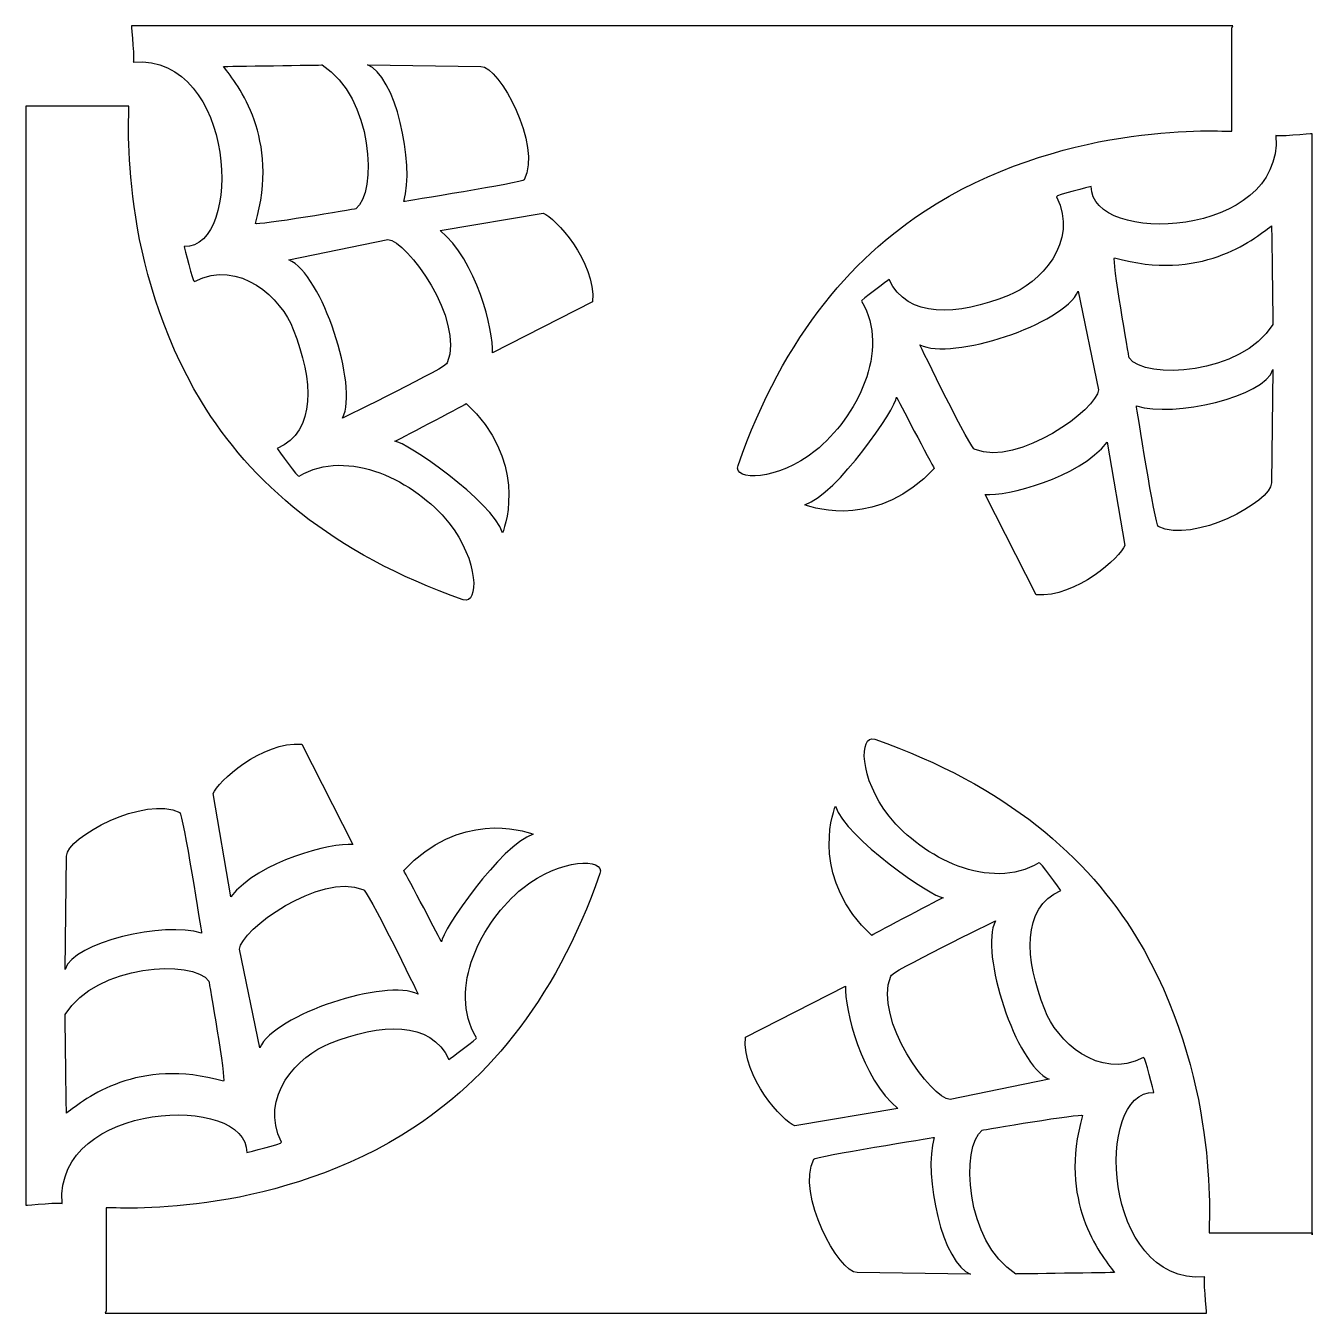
# Model space of a CAD drawing. Header units: centimetres. Extents: x -10.2 to 10.2, y -10.2 to 10.2.
import ezdxf

# ---------------------------------------------------------------- set-up
doc = ezdxf.new("R2010")
doc.units = ezdxf.units.CM
doc.header["$MEASUREMENT"] = 0
doc.layers.add('Camada 1', color=7, linetype='Continuous')

msp = doc.modelspace()

# ---------------------------------------------------------------- linework, layer by layer
at = {"layer": 'Camada 1'}
for points, knots in [([(-10.18852, -8.48791), (-10.18852, -8.48791), (-10.18852, 8.92821), (-10.18852, 8.92821), (-10.18852, 8.92821), (-10.18852, 8.92821), (-8.55387, 8.92821), (-8.55387, 8.92821), (-8.55387, 8.92821), (-8.55387, 8.75734), (-8.719, 6.41022), (-7.40481, 4.24485), (-7.40481, 4.24485), (-6.63696, 2.97969), (-5.34577, 1.83185), (-3.2585, 1.10578), (-3.2585, 1.10578), (-3.00789, 1.01865), (-3.01093, 1.73133), (-3.48871, 2.32601), (-3.48871, 2.32601), (-4.0205, 2.98794), (-5.08396, 3.52362), (-5.86014, 3.06274), (-5.86014, 3.06274), (-5.86014, 3.0167), (-6.20547, 3.5002), (-6.20547, 3.5002), (-6.20547, 3.5002), (-5.58383, 3.77648), (-5.62987, 4.58229), (-5.95224, 5.38813), (-5.95224, 5.38813), (-6.13374, 5.87578), (-6.80409, 6.51626), (-7.51781, 6.14791), (-7.51781, 6.14791), (-7.54086, 6.12486), (-7.67899, 6.70047), (-7.67899, 6.70047), (-7.67899, 6.70047), (-6.73501, 6.67742), (-6.85016, 9.73953), (-8.48481, 9.62443), (-8.48481, 9.62443), (-8.46177, 9.57839), (-8.51546, 10.20003), (-8.51546, 10.20003), (-8.51546, 10.20003), (-8.51546, 10.20003), (8.93056, 10.20003), (8.93056, 10.20003), (8.93056, 10.20003), (8.93056, 10.20003), (8.91675, 10.16235), (8.91675, 10.16235), (8.91675, 10.16235), (8.91675, 10.16235), (8.91675, 8.5277), (8.91675, 8.5277), (8.91675, 8.5277), (8.74583, 8.5277), (6.39871, 8.69283), (4.23331, 7.37864), (4.23331, 7.37864), (2.9682, 6.61079), (1.82039, 5.31963), (1.09424, 3.23233), (1.09424, 3.23233), (1.00709, 2.98172), (1.71979, 2.98476), (2.3145, 3.46254), (2.3145, 3.46254), (2.97643, 3.99433), (3.51211, 5.05779), (3.05129, 5.83397), (3.05129, 5.83397), (3.00523, 5.83397), (3.4887, 6.1793), (3.4887, 6.1793), (3.4887, 6.1793), (3.76498, 5.55766), (4.57082, 5.60373), (5.37661, 5.92607), (5.37661, 5.92607), (5.86429, 6.10757), (6.50479, 6.77792), (6.13639, 7.49166), (6.13639, 7.49166), (6.1134, 7.51468), (6.68895, 7.65282), (6.68895, 7.65282), (6.68895, 7.65282), (6.66596, 6.70884), (9.72803, 6.82399), (9.61299, 8.45863), (9.61299, 8.45863), (9.56693, 8.43558), (10.18854, 8.4893), (10.18854, 8.4893), (10.18854, 8.4893), (10.18854, 8.4893), (10.18854, -8.95677), (10.18854, -8.95677), (10.18854, -8.95677), (10.18854, -8.95677), (10.18854, -8.92822), (10.18854, -8.92822), (10.18854, -8.92822), (10.18854, -8.92822), (8.55393, -8.92821), (8.55393, -8.92821), (8.55393, -8.92821), (8.55393, -8.75729), (8.71903, -6.4102), (7.40482, -4.24485), (7.40482, -4.24485), (6.637, -2.97969), (5.34581, -1.83185), (3.25851, -1.10581), (3.25851, -1.10581), (3.00784, -1.01866), (3.01097, -1.73129), (3.4887, -2.32599), (3.4887, -2.32599), (4.02051, -2.98798), (5.08401, -3.5236), (5.86011, -3.06278), (5.86011, -3.06278), (5.86011, -3.01672), (6.20547, -3.50019), (6.20547, -3.50019), (6.20547, -3.50019), (5.58383, -3.77647), (5.6299, -4.58231), (5.95226, -5.38815), (5.95226, -5.38815), (6.13376, -5.87575), (6.80409, -6.51628), (7.51788, -6.14793), (7.51788, -6.14793), (7.54087, -6.12486), (7.67904, -6.70049), (7.67904, -6.70049), (7.67904, -6.70049), (6.73503, -6.67744), (6.85018, -9.73952), (8.48488, -9.62445), (8.48488, -9.62445), (8.46181, -9.57839), (8.51549, -10.20002), (8.51549, -10.20002), (8.51549, -10.20002), (8.51549, -10.20002), (-8.93056, -10.2), (-8.93056, -10.2), (-8.93056, -10.2), (-8.93056, -10.2), (-8.91675, -10.16235), (-8.91675, -10.16235), (-8.91675, -10.16235), (-8.91675, -10.16235), (-8.91675, -8.52771), (-8.91675, -8.52771), (-8.91675, -8.52771), (-8.74583, -8.52771), (-6.39871, -8.69284), (-4.23331, -7.37868), (-4.23331, -7.37868), (-2.9682, -6.61081), (-1.82036, -5.31967), (-1.09427, -3.23237), (-1.09427, -3.23237), (-1.00712, -2.9817), (-1.71982, -2.98475), (-2.31453, -3.46256), (-2.31453, -3.46256), (-2.97644, -3.99437), (-3.51214, -5.05781), (-3.05129, -5.83397), (-3.05129, -5.83397), (-3.00523, -5.83397), (-3.48873, -6.17933), (-3.48873, -6.17933), (-3.48873, -6.17933), (-3.76501, -5.55769), (-4.57085, -5.60376), (-5.37664, -5.92612), (-5.37664, -5.92612), (-5.86432, -6.10762), (-6.50485, -6.77795), (-6.13642, -7.49166), (-6.13642, -7.49166), (-6.11343, -7.51473), (-6.68898, -7.6529), (-6.68898, -7.6529), (-6.68898, -7.6529), (-6.66599, -6.70889), (-9.72809, -6.82404), (-9.613, -8.45866), (-9.613, -8.45866), (-9.56688, -8.43563), (-10.18852, -8.48934), (-10.18852, -8.48934), (-10.18852, -8.48934), (-10.18852, -8.48934), (-10.18852, -8.48791), (-10.18852, -8.48791)], [0, 0, 0, 0, 0.01886792, 0.01886792, 0.01886792, 0.01886792, 0.03773585, 0.03773585, 0.03773585, 0.03773585, 0.05660377, 0.05660377, 0.05660377, 0.05660377, 0.0754717, 0.0754717, 0.0754717, 0.0754717, 0.09433962, 0.09433962, 0.09433962, 0.09433962, 0.11320755, 0.11320755, 0.11320755, 0.11320755, 0.13207547, 0.13207547, 0.13207547, 0.13207547, 0.1509434, 0.1509434, 0.1509434, 0.1509434, 0.16981132, 0.16981132, 0.16981132, 0.16981132, 0.18867925, 0.18867925, 0.18867925, 0.18867925, 0.20754717, 0.20754717, 0.20754717, 0.20754717, 0.22641509, 0.22641509, 0.22641509, 0.22641509, 0.24528302, 0.24528302, 0.24528302, 0.24528302, 0.26415094, 0.26415094, 0.26415094, 0.26415094, 0.28301887, 0.28301887, 0.28301887, 0.28301887, 0.30188679, 0.30188679, 0.30188679, 0.30188679, 0.32075472, 0.32075472, 0.32075472, 0.32075472, 0.33962264, 0.33962264, 0.33962264, 0.33962264, 0.35849057, 0.35849057, 0.35849057, 0.35849057, 0.37735849, 0.37735849, 0.37735849, 0.37735849, 0.39622642, 0.39622642, 0.39622642, 0.39622642, 0.41509434, 0.41509434, 0.41509434, 0.41509434, 0.43396226, 0.43396226, 0.43396226, 0.43396226, 0.45283019, 0.45283019, 0.45283019, 0.45283019, 0.47169811, 0.47169811, 0.47169811, 0.47169811, 0.49056604, 0.49056604, 0.49056604, 0.49056604, 0.50943396, 0.50943396, 0.50943396, 0.50943396, 0.52830189, 0.52830189, 0.52830189, 0.52830189, 0.54716981, 0.54716981, 0.54716981, 0.54716981, 0.56603774, 0.56603774, 0.56603774, 0.56603774, 0.58490566, 0.58490566, 0.58490566, 0.58490566, 0.60377358, 0.60377358, 0.60377358, 0.60377358, 0.62264151, 0.62264151, 0.62264151, 0.62264151, 0.64150943, 0.64150943, 0.64150943, 0.64150943, 0.66037736, 0.66037736, 0.66037736, 0.66037736, 0.67924528, 0.67924528, 0.67924528, 0.67924528, 0.69811321, 0.69811321, 0.69811321, 0.69811321, 0.71698113, 0.71698113, 0.71698113, 0.71698113, 0.73584906, 0.73584906, 0.73584906, 0.73584906, 0.75471698, 0.75471698, 0.75471698, 0.75471698, 0.77358491, 0.77358491, 0.77358491, 0.77358491, 0.79245283, 0.79245283, 0.79245283, 0.79245283, 0.81132075, 0.81132075, 0.81132075, 0.81132075, 0.83018868, 0.83018868, 0.83018868, 0.83018868, 0.8490566, 0.8490566, 0.8490566, 0.8490566, 0.86792453, 0.86792453, 0.86792453, 0.86792453, 0.88679245, 0.88679245, 0.88679245, 0.88679245, 0.90566038, 0.90566038, 0.90566038, 0.90566038, 0.9245283, 0.9245283, 0.9245283, 0.9245283, 0.94339623, 0.94339623, 0.94339623, 0.94339623, 0.96226415, 0.96226415, 0.96226415, 0.96226415, 1, 1, 1, 1]), ([(-7.05736, 9.55537), (-6.82712, 9.25607), (-6.15944, 8.42721), (-6.55082, 7.06884), (-6.55082, 7.06884), (-6.55082, 7.0228), (-4.96221, 7.29908), (-4.96221, 7.29908), (-4.96221, 7.29908), (-4.61685, 7.55234), (-4.68591, 9.07187), (-5.49175, 9.57841), (-5.49175, 9.57841), (-5.46873, 9.57839), (-7.05736, 9.55537), (-7.05736, 9.55537)], [0, 0, 0, 0, 0.2, 0.2, 0.2, 0.2, 0.4, 0.4, 0.4, 0.4, 0.6, 0.6, 0.6, 0.6, 1, 1, 1, 1]), ([(-4.20243, 7.41418), (-4.20243, 7.41418), (-2.3145, 7.7135), (-2.29148, 7.75954), (-2.29148, 7.75954), (-2.0152, 8.3121), (-2.68288, 9.55537), (-2.98217, 9.55537), (-2.98217, 9.55537), (-2.98217, 9.55537), (-4.778, 9.57842), (-4.778, 9.57842), (-4.778, 9.57842), (-4.34062, 9.44025), (-4.01825, 8.0128), (-4.20243, 7.41418)], [0, 0, 0, 0, 0.2, 0.2, 0.2, 0.2, 0.4, 0.4, 0.4, 0.4, 0.6, 0.6, 0.6, 0.6, 1, 1, 1, 1]), ([(-2.798, 5.01975), (-2.798, 5.01975), (-1.20939, 5.82556), (-1.20939, 5.82556), (-1.20939, 5.82556), (-1.16333, 6.47019), (-1.80801, 7.16094), (-1.99219, 7.22999), (-1.99219, 7.22999), (-1.99219, 7.22999), (-3.62686, 6.95373), (-3.62686, 6.95373), (-3.62686, 6.95373), (-3.05125, 6.49327), (-2.775, 5.36512), (-2.798, 5.01975)], [0, 0, 0, 0, 0.2, 0.2, 0.2, 0.2, 0.4, 0.4, 0.4, 0.4, 0.6, 0.6, 0.6, 0.6, 1, 1, 1, 1]), ([(9.54389, 7.0312), (9.24457, 6.80096), (8.41571, 6.13328), (7.05736, 6.52466), (7.05736, 6.52466), (7.0113, 6.52466), (7.28757, 4.93605), (7.28757, 4.93605), (7.28757, 4.93605), (7.54083, 4.59069), (9.06038, 4.65975), (9.56688, 5.46559), (9.56688, 5.46559), (9.56691, 5.44259), (9.54389, 7.0312), (9.54389, 7.0312)], [0, 0, 0, 0, 0.2, 0.2, 0.2, 0.2, 0.4, 0.4, 0.4, 0.4, 0.6, 0.6, 0.6, 0.6, 1, 1, 1, 1]), ([(-5.16943, 3.9837), (-5.16943, 3.9837), (-3.4657, 4.81253), (-3.51174, 4.85857), (-3.51174, 4.85857), (-3.23546, 5.54926), (-4.1564, 6.79254), (-4.45569, 6.81556), (-4.45569, 6.81556), (-4.45569, 6.81556), (-6.02131, 6.49324), (-6.02131, 6.49324), (-6.02131, 6.49324), (-5.49177, 6.26306), (-4.91617, 4.49022), (-5.16943, 3.9837)], [0, 0, 0, 0, 0.2, 0.2, 0.2, 0.2, 0.4, 0.4, 0.4, 0.4, 0.6, 0.6, 0.6, 0.6, 1, 1, 1, 1]), ([(3.97222, 5.14326), (3.97222, 5.14326), (4.80105, 3.43953), (4.84712, 3.48557), (4.84712, 3.48557), (5.53781, 3.20929), (6.78109, 4.13023), (6.80408, 4.42952), (6.80408, 4.42952), (6.80408, 4.42952), (6.48174, 5.99514), (6.48174, 5.99514), (6.48174, 5.99514), (6.25157, 5.4656), (4.47871, 4.89), (3.97222, 5.14326)], [0, 0, 0, 0, 0.2, 0.2, 0.2, 0.2, 0.4, 0.4, 0.4, 0.4, 0.6, 0.6, 0.6, 0.6, 1, 1, 1, 1]), ([(7.40272, 4.17629), (7.40272, 4.17629), (7.70202, 2.28836), (7.74808, 2.26536), (7.74808, 2.26536), (8.30064, 1.98908), (9.54389, 2.65673), (9.54389, 2.95605), (9.54389, 2.95605), (9.54389, 2.95605), (9.56691, 4.75188), (9.56691, 4.75188), (9.56691, 4.75188), (9.42874, 4.31445), (8.00129, 3.99211), (7.40272, 4.17629)], [0, 0, 0, 0, 0.2, 0.2, 0.2, 0.2, 0.4, 0.4, 0.4, 0.4, 0.6, 0.6, 0.6, 0.6, 1, 1, 1, 1]), ([(2.15339, 2.6107), (2.31447, 2.54164), (3.32758, 2.24232), (4.20243, 3.18627), (4.20243, 3.18627), (4.15642, 3.25533), (3.60386, 4.31443), (3.60386, 4.31443), (3.60386, 4.31443), (3.60386, 4.15324), (2.65986, 2.77185), (2.15339, 2.6107)], [0, 0, 0, 0, 0.25, 0.25, 0.25, 0.25, 0.5, 0.5, 0.5, 0.5, 1, 1, 1, 1]), ([(-2.63686, 2.16485), (-2.5678, 2.32598), (-2.26848, 3.33904), (-3.21243, 4.21397), (-3.21243, 4.21397), (-3.28149, 4.16793), (-4.34059, 3.61535), (-4.34059, 3.61535), (-4.34059, 3.61535), (-4.17941, 3.61532), (-2.798, 2.67137), (-2.63686, 2.16485)], [0, 0, 0, 0, 0.25, 0.25, 0.25, 0.25, 0.5, 0.5, 0.5, 0.5, 1, 1, 1, 1]), ([(5.00827, 2.77185), (5.00827, 2.77185), (5.81411, 1.18324), (5.81411, 1.18324), (5.81411, 1.18324), (6.45866, 1.13718), (7.14944, 1.78186), (7.21849, 1.96609), (7.21849, 1.96609), (7.21849, 1.96609), (6.94224, 3.60071), (6.94224, 3.60071), (6.94224, 3.60071), (6.48176, 3.02509), (5.35361, 2.74884), (5.00827, 2.77185)], [0, 0, 0, 0, 0.2, 0.2, 0.2, 0.2, 0.4, 0.4, 0.4, 0.4, 0.6, 0.6, 0.6, 0.6, 1, 1, 1, 1]), ([(-5.00825, -2.77188), (-5.00825, -2.77188), (-5.81409, -1.18324), (-5.81409, -1.18324), (-5.81409, -1.18324), (-6.45867, -1.13718), (-7.14944, -1.78189), (-7.2185, -1.96604), (-7.2185, -1.96604), (-7.2185, -1.96604), (-6.94222, -3.60072), (-6.94222, -3.60072), (-6.94222, -3.60072), (-6.48171, -3.02509), (-5.35361, -2.74886), (-5.00825, -2.77188)], [0, 0, 0, 0, 0.2, 0.2, 0.2, 0.2, 0.4, 0.4, 0.4, 0.4, 0.6, 0.6, 0.6, 0.6, 1, 1, 1, 1]), ([(-7.4027, -4.17629), (-7.4027, -4.17629), (-7.702, -2.28838), (-7.74806, -2.26536), (-7.74806, -2.26536), (-8.30062, -1.98908), (-9.54389, -2.65671), (-9.54389, -2.95605), (-9.54389, -2.95605), (-9.54389, -2.95605), (-9.56688, -4.75188), (-9.56688, -4.75188), (-9.56688, -4.75188), (-9.42874, -4.31448), (-8.00126, -3.99214), (-7.4027, -4.17629)], [0, 0, 0, 0, 0.2, 0.2, 0.2, 0.2, 0.4, 0.4, 0.4, 0.4, 0.6, 0.6, 0.6, 0.6, 1, 1, 1, 1]), ([(-2.15336, -2.61072), (-2.31444, -2.54166), (-3.32755, -2.24229), (-4.2024, -3.18629), (-4.2024, -3.18629), (-4.15639, -3.25535), (-3.60383, -4.31442), (-3.60383, -4.31442), (-3.60383, -4.31442), (-3.60384, -4.15327), (-2.65986, -2.77188), (-2.15336, -2.61072)], [0, 0, 0, 0, 0.25, 0.25, 0.25, 0.25, 0.5, 0.5, 0.5, 0.5, 1, 1, 1, 1]), ([(2.63686, -2.16485), (2.5678, -2.32601), (2.26843, -3.33907), (3.21243, -4.21397), (3.21243, -4.21397), (3.28149, -4.16791), (4.34056, -3.61532), (4.34056, -3.61532), (4.34056, -3.61532), (4.17941, -3.61535), (2.79802, -2.67137), (2.63686, -2.16485)], [0, 0, 0, 0, 0.25, 0.25, 0.25, 0.25, 0.5, 0.5, 0.5, 0.5, 1, 1, 1, 1]), ([(-3.97219, -5.14326), (-3.97219, -5.14326), (-4.80102, -3.43956), (-4.84709, -3.48559), (-4.84709, -3.48559), (-5.53778, -3.20931), (-6.78106, -4.13027), (-6.80405, -4.42957), (-6.80405, -4.42957), (-6.80405, -4.42957), (-6.48168, -5.99519), (-6.48168, -5.99519), (-6.48168, -5.99519), (-6.25158, -5.4656), (-4.47868, -4.89003), (-3.97219, -5.14326)], [0, 0, 0, 0, 0.2, 0.2, 0.2, 0.2, 0.4, 0.4, 0.4, 0.4, 0.6, 0.6, 0.6, 0.6, 1, 1, 1, 1]), ([(5.1694, -3.9837), (5.1694, -3.9837), (3.46569, -4.81256), (3.51173, -4.85862), (3.51173, -4.85862), (3.23545, -5.54929), (4.15641, -6.79259), (4.45571, -6.81558), (4.45571, -6.81558), (4.45571, -6.81558), (6.02133, -6.49329), (6.02133, -6.49329), (6.02133, -6.49329), (5.49182, -6.26308), (4.9162, -4.49027), (5.1694, -3.9837)], [0, 0, 0, 0, 0.2, 0.2, 0.2, 0.2, 0.4, 0.4, 0.4, 0.4, 0.6, 0.6, 0.6, 0.6, 1, 1, 1, 1]), ([(-9.54389, -7.03122), (-9.24454, -6.80093), (-8.41571, -6.13328), (-7.05736, -6.52465), (-7.05736, -6.52465), (-7.0113, -6.52465), (-7.28757, -4.93604), (-7.28757, -4.93604), (-7.28757, -4.93604), (-7.54086, -4.59068), (-9.06041, -4.65976), (-9.56688, -5.4656), (-9.56688, -5.4656), (-9.56688, -5.44261), (-9.54389, -7.03122), (-9.54389, -7.03122)], [0, 0, 0, 0, 0.2, 0.2, 0.2, 0.2, 0.4, 0.4, 0.4, 0.4, 0.6, 0.6, 0.6, 0.6, 1, 1, 1, 1]), ([(2.79802, -5.01975), (2.79802, -5.01975), (1.20938, -5.82559), (1.20938, -5.82559), (1.20938, -5.82559), (1.16332, -6.47022), (1.80803, -7.16094), (1.99218, -7.23), (1.99218, -7.23), (1.99218, -7.23), (3.62686, -6.95372), (3.62686, -6.95372), (3.62686, -6.95372), (3.05128, -6.4933), (2.775, -5.36511), (2.79802, -5.01975)], [0, 0, 0, 0, 0.2, 0.2, 0.2, 0.2, 0.4, 0.4, 0.4, 0.4, 0.6, 0.6, 0.6, 0.6, 1, 1, 1, 1]), ([(7.05736, -9.5554), (6.82715, -9.2561), (6.15942, -8.42719), (6.55084, -7.06887), (6.55084, -7.06887), (6.55084, -7.02281), (4.96218, -7.29906), (4.96218, -7.29906), (4.96218, -7.29906), (4.61682, -7.55235), (4.6859, -9.0719), (5.49174, -9.57837), (5.49174, -9.57837), (5.46875, -9.57839), (7.05736, -9.5554), (7.05736, -9.5554)], [0, 0, 0, 0, 0.2, 0.2, 0.2, 0.2, 0.4, 0.4, 0.4, 0.4, 0.6, 0.6, 0.6, 0.6, 1, 1, 1, 1]), ([(4.20243, -7.41421), (4.20243, -7.41421), (2.31452, -7.71351), (2.2915, -7.75957), (2.2915, -7.75957), (2.01522, -8.31215), (2.68285, -9.5554), (2.98219, -9.5554), (2.98219, -9.5554), (2.98219, -9.5554), (4.77802, -9.57839), (4.77802, -9.57839), (4.77802, -9.57839), (4.34065, -9.44025), (4.01828, -8.01285), (4.20243, -7.41421)], [0, 0, 0, 0, 0.2, 0.2, 0.2, 0.2, 0.4, 0.4, 0.4, 0.4, 0.6, 0.6, 0.6, 0.6, 1, 1, 1, 1])]:
    msp.add_open_spline(points, degree=3, knots=knots, dxfattribs=at)

doc.saveas('drawing.dxf')
